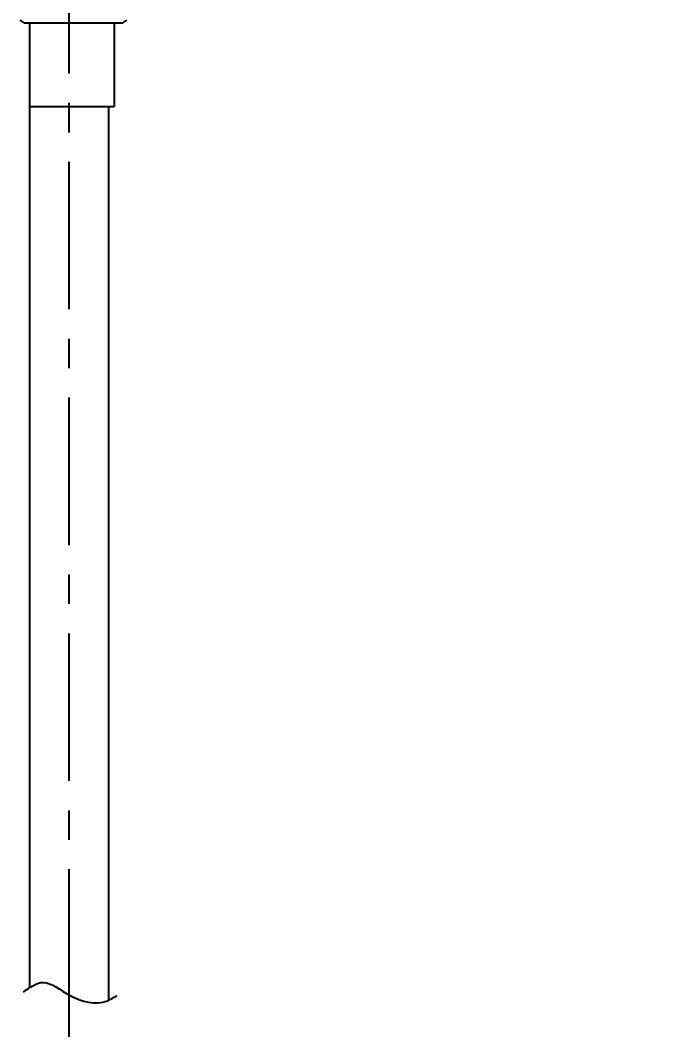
# Model space of a CAD drawing. Header units: millimetres. Extents: x 15137 to 17513, y -10160 to -6800.
# Drawn here: x 16179.1 to 16318.2, y -9066.2 to -8848.7 of the extents above; entities that cross this region are included whole.
import ezdxf

# ---------------------------------------------------------------- set-up
doc = ezdxf.new("R2010")
doc.units = ezdxf.units.MM
doc.linetypes.add('CENTERX2', pattern=[101.6, 63.5, -12.7, 12.7, -12.7])
doc.layers.add('CENTER', color=1, linetype='CENTERX2')
doc.styles.add('ARIAL', font='arial.ttf')
doc.dimstyles.get("Standard").update_dxf_attribs({"dimtxt": 15, "dimasz": 15, "dimexe": 0.18, "dimexo": 0.0625, "dimgap": 4, "dimtad": 0, "dimdec": 1, "dimdsep": 46, "dimtxsty": 'ARIAL', "dimcen": 0, "dimclrd": 5, "dimclre": 5, "dimclrt": 5, "dimadec": 0, "dimazin": 0, "dimtfac": 1, "dimtdec": 1, "dimtofl": 0, "dimtmove": 0, "dimatfit": 3, "dimfxl": 1, "dimtolj": 1, "dimtzin": 0, "dimarcsym": 0})

# ---------------------------------------------------------------- blocks, each defined once
blk = doc.blocks.new('*D80')
at = {"color": 5, "lineweight": -2, "transparency": 16777216}
for p, q in [((16362.48, -8764.41), (16362.48, -8749.41)), ((16213.16, -8779.41), (16362.66, -8779.41)), ((16213.16, -8843.91), (16362.66, -8843.91)), ((16362.48, -8858.91), (16362.48, -8873.91))]:
    blk.add_line(p, q, dxfattribs=at)
at = {"color": 5, "transparency": 16777216}
for points in [[(16359.98, -8764.41), (16364.98, -8764.41), (16362.48, -8779.41)], [(16359.98, -8858.91), (16364.98, -8858.91), (16362.48, -8843.91)]]:
    blk.add_solid(points, dxfattribs=at)
at = {"layer": 'Defpoints', "color": 0, "transparency": 16777216}
for p in [(16213.1, -8779.41), (16362.48, -8779.41), (16213.1, -8843.91)]:
    blk.add_point(p, dxfattribs=at)
at = {"color": 5, "transparency": 16777216, "insert": (16362.48, -8811.66), "char_height": 15, "attachment_point": 5, "rotation": 90, "style": 'ARIAL'}
blk.add_mtext('\\A1;64.5', dxfattribs=at)

msp = doc.modelspace()

# ---------------------------------------------------------------- linework, layer by layer
at = {"linetype": 'Continuous'}
for p, q in [((16179.98, -8849.33), (16179.09, -8848.74)), ((16179.98, -8849.33), (16201.2, -8849.33)), ((16181.11, -8849.33), (16181.11, -8867.33)), ((16199.34, -8849.33), (16199.34, -8867.33)), ((16201.2, -8849.33), (16202.09, -8848.74)), ((16181.11, -8867.33), (16199.34, -8867.33)), ((16181.11, -8867.33), (16181.11, -9057.18)), ((16198.11, -8867.33), (16198.11, -9059.89))]:
    msp.add_line(p, q, dxfattribs=at)
msp.add_open_spline([(16179.78, -9058.13), (16181.22, -9057.07), (16184.32, -9054.76), (16189.9, -9059.61), (16196.18, -9061.22), (16199.32, -9059.25), (16200.01, -9058.82)], degree=3, knots=[1.180881, 1.180881, 1.180881, 1.180881, 4.020586, 7.346143, 11.488698, 12.657431, 12.657431, 12.657431, 12.657431], dxfattribs=at)
at = {"layer": 'CENTER', "ltscale": 0.5}
msp.add_lwpolyline([(16189.61, -8828.46), (16189.61, -9058.73), (16189.61, -9078.42, 1), (16533.06, -9078.42), (16533.06, -8724.91), (16533.06, -8338.22)], format="xyb", dxfattribs=at)

# ---------------------------------------------------------------- dimensions: what is measured, and where the dimension line sits
dim = msp.add_linear_dim(base=(16362.48, -8779.41), p1=(16213.1, -8843.91), p2=(16213.1, -8779.41), angle=90, dimstyle='Standard', override={"dimtfillclr": 7})
dim.commit()
dim.dimension.update_dxf_attribs({"geometry": '*D80', "text_midpoint": (16362.48, -8811.66)})

doc.saveas('drawing.dxf')
